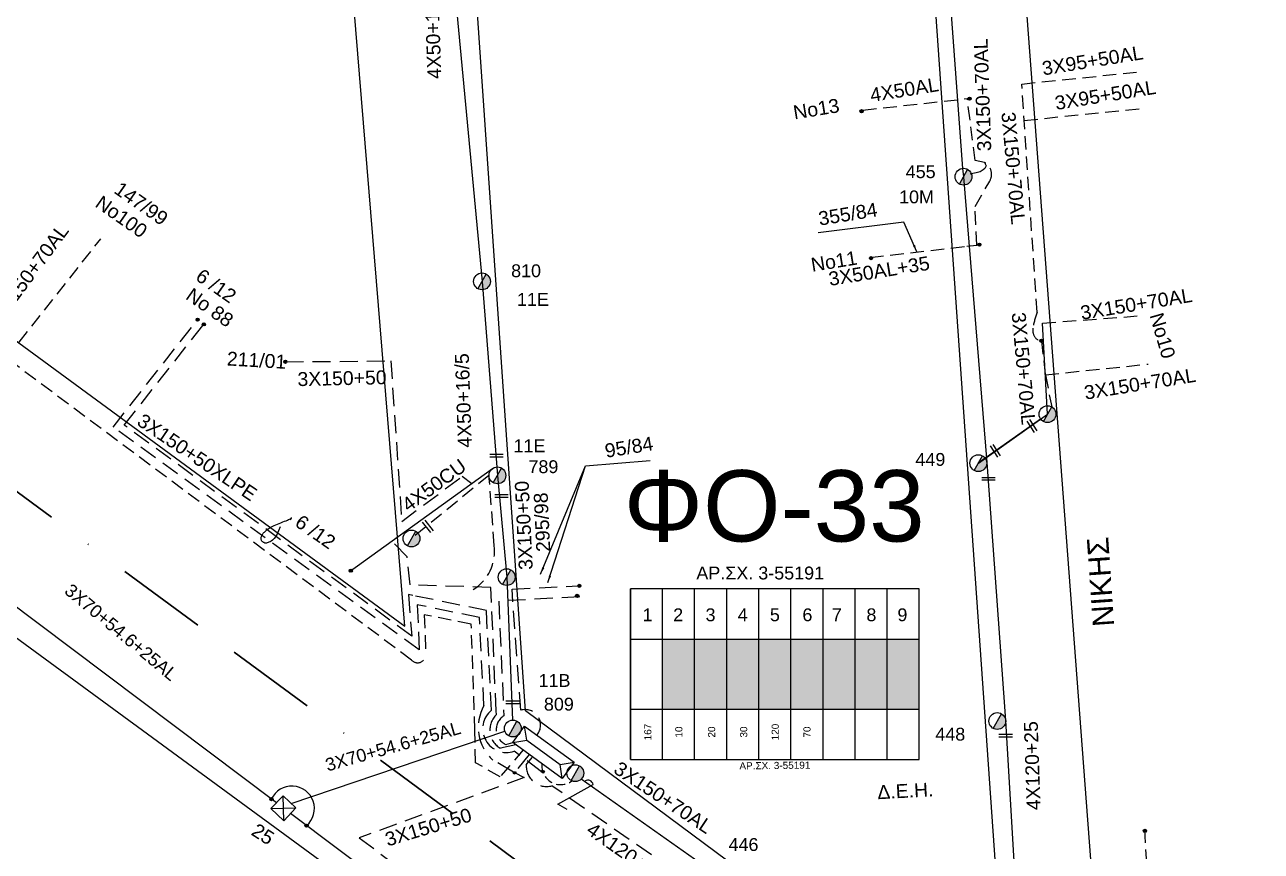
# Model space of a CAD drawing. Header units: millimetres. Extents: x 72 to 3039, y -786 to 786.
# Drawn here: x 1841.3 to 2014.7, y 114.4 to 230.3 of the extents above; entities that cross this region are included whole.
import ezdxf
from ezdxf.enums import TextEntityAlignment as Align

# ---------------------------------------------------------------- set-up
doc = ezdxf.new("R2010")
doc.units = ezdxf.units.MM
doc.linetypes.add('BORDER', pattern=[44.45, 12.7, -6.35, 12.7, -6.35, 0, -6.35])
doc.linetypes.add('DASHED', pattern=[19.05, 12.7, -6.35])
for name, color, linetype in [('Άγνωστα', 7, 'Continuous'), ('Ασφαλειοκιβώτια Χ.Τ 9 αναχωρήσεων', 7, 'Continuous'), ('Γέφυρες Εναέριου Δικτύου', 7, 'Continuous'), ('Γυμνά εναέρια ΧΤ (3Φ)   4x50AL', 7, 'Continuous'), ('Γυμνά εναέρια ΧΤ και ΦΟΠ (3Φ)   4x50+16AL', 7, 'Continuous'), ('Διαφημιστική πινακίδα', 7, 'Continuous'), ('Επιγραφές - Σχήματα', 7, 'Continuous'), ('Καλώδια ΧΤ   3x150+50AL', 7, 'DASHED'), ('Καλώδια ΧΤ   3x150+50AL XLPE', 7, 'DASHED'), ('Καλώδια ΧΤ   3x150+70 XLPE', 7, 'DASHED'), ('Καλώδια ΧΤ   3x150+70AL', 7, 'DASHED'), ('Καλώδια ΧΤ   3x150AL+50CU', 7, 'DASHED'), ('Καλώδια ΧΤ   3x150AL+50XLPE', 7, 'DASHED'), ('Καλώδια ΧΤ   3x50+35 CU', 7, 'DASHED'), ('Καλώδια ΧΤ   3x95+50 AL XLPE', 7, 'DASHED'), ('Μηχανική τομή', 7, 'Continuous'), ('Πλεκτός Στύλος', 7, 'Continuous'), ('Στύλος ΦΜ', 7, 'Continuous'), ('Στύλος ΦΜ @ 1', 7, 'Continuous'), ('Συνδέσεις', 7, 'Continuous'), ('Συνεστραμμένα ΧΤ   3x70+54.6+25 AL', 7, 'SYN_LINE'), ('Συνεστραμμένα ΧΤ   4x120+25 AL', 7, 'SYN_LINE'), ('Υποσταθμός πόλεως', 7, 'Continuous'), ('Υπόβαθρο ΔΕΗ', 7, 'Continuous'), ('Υπόγεια καλώδια Παροχών ΧΤ   4x16CU', 7, 'DASHED'), ('Υπόγεια καλώδια Παροχών ΧΤ   4x50AL', 7, 'DASHED')]:
    doc.layers.add(name, color=color, linetype=linetype)
doc.styles.get("Standard").update_dxf_attribs({"font": 'arial.ttf'})
doc.linetypes.add('SYN_LINE', pattern='A,0.5,-0.0001,["/\\/\\/\\/",Standard,S=0.1,R=0,X=0,Y=-0.05],-0.25', length=0.7501)
doc.dimstyles.new('ISO-25', dxfattribs={"dimtxt": 2.5, "dimasz": 2.5, "dimexe": 1.25, "dimexo": 0.625, "dimtad": 1, "dimtxsty": 'Standard', "dimcen": 2.5, "dimadec": 0, "dimazin": 0, "dimtfac": 1, "dimtmove": 0, "dimatfit": 3, "dimfxl": 1, "dimarcsym": 0})

# ---------------------------------------------------------------- blocks, each defined once
blk = doc.blocks.new('ΥΠΑΡΧΩΝ ΤΣΙΜΕΝΤΕΝΙΟΣ ΣΤΥΛΟΣ')
at = {"layer": 'Στύλος ΦΜ'}
blk.add_hatch(color=7, dxfattribs=at).paths.add_polyline_path([(-1.29, -2.28, 0.574793), (2.62, 0, 0.268822), (1.3, 2.27)])
at = {"layer": 'Στύλος ΦΜ', "color": 7}
blk.add_line((-1.29, -2.28), (1.3, 2.27), dxfattribs=at)
blk.add_circle((0, 0), 2.62, dxfattribs=at)
at = {"layer": 'Στύλος ΦΜ', "flags": 4}
for tag, p in [('ΑΡΙΘΜΟΣ', (-4.68, 8.05)), ('ΤΥΠΟΣ', (-4.91, 3.03))]:
    blk.add_attdef(tag, p, '', height=4, dxfattribs=at)
blk = doc.blocks.new('ΥΠΟΣΤΑΘΜΟΣ ΠΟΛΕΩΣ')
at = {"layer": 'Υποσταθμός πόλεως', "linetype": 'Continuous', "ltscale": 40}
blk.add_lwpolyline([(-8.57, 2.82), (8.57, 2.82), (8.57, -2.82), (-8.57, -2.82)], close=True, dxfattribs=at)
for points in [[(-5.75, 0), (-8.57, 2.82)], [(5.75, 0), (8.57, 2.82)], [(-8.57, -2.82), (-5.75, 0)], [(-5.75, 0), (5.75, 0)], [(8.57, -2.82), (5.75, 0)]]:
    blk.add_lwpolyline(points, dxfattribs=at)
at = {"layer": 'Υποσταθμός πόλεως', "linetype": 'SYN_LINE', "ltscale": 40, "flags": 1}
for tag, p in [('ΜΕΤΑΣΧΗΜΑΤΙΣΜΟΣ', (10.6, 2.39)), ('ΙΣΧΥΣ', (10.58, -0.41)), ('ΑΡΙΘΜΟΣ', (10.7, -3.13))]:
    blk.add_attdef(tag, p, '', height=1.8, dxfattribs=at)
blk = doc.blocks.new('ΑΣΦΑΛΕΙΟΚΙΒΩΤΙΟ ΥΠΟΣΤΑΘΜΟΥ 9A ΑΝΑΧΩΡΗΣΕΩΝ')
at = {"layer": 'Ασφαλειοκιβώτια Χ.Τ 9 αναχωρήσεων', "ltscale": 40}
for p, q in [((0, 0), (0, 23.91)), ((4.5, 0), (4.5, 23.91)), ((9, 0), (9, 23.91)), ((13.5, 0), (13.5, 23.91)), ((18, 0), (18, 23.91)), ((22.5, 0), (22.5, 23.91)), ((27, 0), (27, 23.91)), ((31.5, 0), (31.5, 23.91)), ((36, 0), (36, 23.91)), ((0, 16.87), (40.5, 16.87)), ((0, 7.04), (40.5, 7.04))]:
    blk.add_line(p, q, dxfattribs=at)
at = {"layer": 'Ασφαλειοκιβώτια Χ.Τ 9 αναχωρήσεων'}
blk.add_lwpolyline([(40.5, 0), (40.5, 23.91), (0, 23.91), (0, 0)], close=True, dxfattribs=at)
for s, p in [('1', (1.71, 19.38)), ('2', (5.99, 19.38)), ('3', (10.53, 19.38)), ('4', (15.04, 19.38)), ('5', (19.55, 19.38)), ('6', (24.11, 19.38)), ('7', (28.24, 19.38)), ('8', (33.08, 19.38)), ('9', (37.43, 19.38))]:
    blk.add_text(s, height=1.8, dxfattribs=at).set_placement(p)
at = {"layer": 'Ασφαλειοκιβώτια Χ.Τ 9 αναχωρήσεων', "ltscale": 40}
for tag, height, rotation, p in [('ΟΝΟΜΑ', 2.5, 0.6514, (19.14, 25.35)), ('ΚΕΙΜΕΝΟ 1', 1, 90, (2.42, 3.84)), ('ΚΕΙΜΕΝΟ 2', 1, 90, (6.78, 3.84)), ('ΚΕΙΜΕΝΟ 3', 1, 90, (11.38, 3.84)), ('ΚΕΙΜΕΝΟ 4', 1, 90, (15.86, 3.84)), ('ΚΕΙΜΕΝΟ 5', 1, 90, (20.28, 3.84)), ('ΚΕΙΜΕΝΟ 6', 1, 90, (24.74, 3.84)), ('ΚΕΙΜΕΝΟ 7', 1, 90, (29.28, 3.84)), ('ΚΕΙΜΕΝΟ 8', 1, 90, (33.65, 3.84)), ('ΚΕΙΜΕΝΟ 9', 1, 90, (38.21, 3.84)), ('ΣΧ', 1, 0.6514, (20.24, -0.85))]:
    blk.add_attdef(tag, text='', height=height, rotation=rotation, dxfattribs=at).set_placement(p, align=Align.MIDDLE_CENTER)
blk = doc.blocks.new('_ΣΥΝΔΕΣΗ')
at = {"layer": 'Συνδέσεις', "linetype": 'SYN_LINE', "ltscale": 40}
blk.add_hatch(color=256, dxfattribs=at).paths.add_polyline_path([(0.5, -0.01, 1), (-0.5, -0.01, 1)])
at = {"layer": 'Συνδέσεις'}
blk.add_circle((0, -0.01), 0.5, dxfattribs=at)
blk = doc.blocks.new('ΜΗΧΑΝΙΚΗ ΤΟΜΗ')
at = {"layer": 'Μηχανική τομή', "ltscale": 40}
for p, q in [((-1.89, 0.78), (1.89, 0.78)), ((1.89, 0), (-1.89, 0))]:
    blk.add_line(p, q, dxfattribs=at)
blk = doc.blocks.new('STYLOS PLEKTOS')
at = {"ltscale": 40}
blk.add_lwpolyline([(731.77, 1613.62), (736.74, 1608.66), (731.77, 1608.66), (736.74, 1613.62)], dxfattribs=at)
at = {"layer": 'Διαφημιστική πινακίδα', "ltscale": 40}
blk.add_lwpolyline([(731.77, 1613.62), (736.74, 1613.62), (736.74, 1608.66), (731.77, 1608.66)], close=True, dxfattribs=at)
blk = doc.blocks.new('TSONTA XT1')
at = {"ltscale": 40}
h = blk.add_hatch(color=256, dxfattribs=at)
h.dxf.hatch_style = 1
h.paths.add_polyline_path([(595.96, 2487.66), (597.07, 2488.77), (595.96, 2489.87), (594.85, 2488.77)])
blk.add_lwpolyline([(594.85, 2488.77), (595.96, 2489.87), (597.07, 2488.77), (595.96, 2487.66)], close=True, dxfattribs=at)

msp = doc.modelspace()

# ---------------------------------------------------------------- hatches: boundary and pattern name
at = {"layer": 'Ασφαλειοκιβώτια Χ.Τ 9 αναχωρήσεων'}
for color, points in [(62, [(1935.22, 144.18), (1930.72, 144.18), (1930.72, 134.35), (1935.22, 134.35)]), (133, [(1939.72, 144.18), (1935.22, 144.18), (1935.22, 134.35), (1939.72, 134.35)]), (5, [(1944.22, 144.18), (1939.72, 144.18), (1939.72, 134.35), (1944.22, 134.35)]), (27, [(1944.22, 134.35), (1948.72, 134.35), (1948.72, 144.18), (1944.22, 144.18)]), (30, [(1953.22, 144.18), (1948.72, 144.18), (1948.72, 134.35), (1953.22, 134.35)]), (1, [(1953.22, 134.35), (1957.72, 134.35), (1957.72, 144.18), (1953.22, 144.18)]), (173, [(1957.72, 134.35), (1962.22, 134.35), (1962.22, 144.18), (1957.72, 144.18)]), (2, [(1966.72, 144.18), (1962.22, 144.18), (1962.22, 134.35), (1966.72, 134.35)])]:
    msp.add_hatch(color=color, dxfattribs=at).paths.add_polyline_path(points)

# ---------------------------------------------------------------- linework, layer by layer
at = {"layer": 'Άγνωστα', "color": 133, "ltscale": 20}
msp.add_lwpolyline([(1983.73, 175.04), (1974.99, 168.86)], dxfattribs=at)
at = {"layer": 'Άγνωστα', "color": 173, "linetype": 'SYN_LINE', "ltscale": 15}
msp.add_lwpolyline([(1906.86, 168.08), (1886.78, 153.55)], dxfattribs=at)
at = {"layer": 'Άγνωστα'}
msp.add_lwpolyline([(1877.11, 159.93), (1876.9, 159.36), (1876.68, 158.9), (1876.47, 158.54), (1876.26, 158.27), (1876.06, 158.07), (1875.87, 157.93), (1875.7, 157.83), (1875.54, 157.76), (1875.41, 157.71), (1875.3, 157.67), (1875.2, 157.65), (1875.12, 157.65), (1875.04, 157.65), (1874.98, 157.66), (1874.92, 157.68), (1874.86, 157.71), (1874.79, 157.75), (1874.73, 157.79), (1874.67, 157.83), (1874.61, 157.89), (1874.56, 157.94), (1874.52, 158), (1874.48, 158.07), (1874.45, 158.13), (1874.43, 158.2), (1874.43, 158.27), (1874.43, 158.35), (1874.44, 158.43), (1874.47, 158.5), (1874.5, 158.59), (1874.53, 158.67), (1874.58, 158.75), (1874.63, 158.84), (1874.69, 158.93), (1874.75, 159.02), (1874.82, 159.11), (1874.9, 159.2), (1874.99, 159.29), (1875.09, 159.38), (1875.2, 159.46), (1875.31, 159.55), (1875.44, 159.64), (1875.58, 159.73), (1875.73, 159.82), (1875.9, 159.91), (1876.08, 160), (1876.28, 160.1), (1876.5, 160.2), (1876.73, 160.3), (1876.98, 160.4), (1877.23, 160.5), (1877.48, 160.61), (1877.71, 160.7), (1877.94, 160.79), (1878.14, 160.87), (1878.3, 160.95), (1878.44, 161.01), (1878.54, 161.05), (1878.61, 161.09), (1878.65, 161.12), (1878.68, 161.13), (1878.68, 161.13), (1878.67, 161.13), (1878.66, 161.11), (1878.64, 161.08), (1878.61, 161.05), (1878.59, 161.01), (1878.56, 160.98), (1878.54, 160.95), (1878.53, 160.93), (1878.52, 160.92), (1878.53, 160.93), (1878.54, 160.95), (1878.57, 160.99), (1878.6, 161.04), (1878.63, 161.09), (1878.66, 161.14), (1878.69, 161.18), (1878.71, 161.21), (1878.71, 161.22)], dxfattribs=at)
at = {"layer": 'Άγνωστα', "color": 173, "linetype": 'DASHED', "ltscale": 0.2}
for points in [[(1907.45, 133.61), (1907.39, 134.08), (1906.66, 151.42), (1895.33, 151.78), (1894.92, 155.72), (1893, 157.68)], [(1910.15, 129.37), (1907.98, 128.88), (1907.99, 128.86)]]:
    msp.add_lwpolyline(points, dxfattribs=at)
at = {"layer": 'Άγνωστα', "color": 133, "linetype": 'DASHED', "ltscale": 0.2}
for points in [[(1911.59, 126.56), (1912.42, 127.57)], [(1981.62, 93.74), (1981.35, 93.11), (1980.59, 92.89), (1979.6, 93.65), (1966.95, 92.12), (1963.59, 90.02), (1915.2, 123.61)]]:
    msp.add_lwpolyline(points, dxfattribs=at)
at = {"layer": 'Άγνωστα', "color": 173, "linetype": 'DASHED', "ltscale": 0.2}
msp.add_arc((1909.5, 131.44), 2.99, 133.3672, 239.2296, dxfattribs=at)
at = {"layer": 'Άγνωστα', "color": 133, "linetype": 'DASHED', "ltscale": 0.2}
msp.add_arc((1914.47, 126.37), 2.86, 175.8961, 285.0035, dxfattribs=at)
at = {"layer": 'Γέφυρες Εναέριου Δικτύου'}
msp.add_arc((1878.75, 120.41), 3.16, 311.0488, 154.9426, dxfattribs=at)
at = {"layer": 'Γυμνά εναέρια ΧΤ (3Φ)   4x50AL', "color": 133, "linetype": 'DASHED', "ltscale": 0.15}
for points in [[(1958.82, 218.38), (1973.44, 219.98)], [(1975.86, 211.01), (1974.55, 211.3), (1973.44, 219.98)]]:
    msp.add_lwpolyline(points, dxfattribs=at)
at = {"layer": 'Γυμνά εναέρια ΧΤ και ΦΟΠ (3Φ)   4x50+16AL', "color": 30}
msp.add_lwpolyline([(1900, 262.41), (1901.75, 233.57), (1901.75, 233.57), (1905.41, 194.35), (1907.57, 167.14), (1908.87, 152.88), (1909.68, 132.82)], dxfattribs=at)
at = {"layer": 'Επιγραφές - Σχήματα', "color": 133, "ltscale": 20}
msp.add_lwpolyline([(1975.86, 211.01), (1976.11, 210.56), (1975.89, 210.17), (1975.68, 209.98), (1975.25, 209.69), (1974.7, 209.55), (1974.2, 209.46), (1973.83, 209.39)], dxfattribs=at)
at = {"layer": 'Επιγραφές - Σχήματα'}
msp.add_lwpolyline([(1917.34, 120.3), (1916.03, 121.03), (1921, 123.81, 0.470492), (1919.85, 124.31, 1.073795)], format="xyb", dxfattribs=at)
at = {"layer": 'Καλώδια ΧΤ   3x150+50AL', "color": 173, "ltscale": 0.2}
msp.add_lwpolyline([(1877.84, 183.07), (1892.62, 183.2), (1894.16, 160.68), (1902.65, 167.03), (1903.99, 166)], dxfattribs=at)
at = {"layer": 'Καλώδια ΧΤ   3x150+50AL', "color": 30, "ltscale": 0.2}
msp.add_lwpolyline([(1913.15, 130.76, 0.731983), (1910.84, 134.21), (1910.84, 134.21), (1910.84, 134.21), (1909.62, 151.2), (1918.87, 151.64)], format="xyb", dxfattribs=at)
at = {"layer": 'Καλώδια ΧΤ   3x150+50AL', "color": 5, "ltscale": 0.2}
for points in [[(1919.13, 150.1), (1907.75, 149.51), (1908.47, 133.43)], [(1908.77, 129.4), (1908.77, 129.4), (1909.72, 129.68)]]:
    msp.add_lwpolyline(points, dxfattribs=at)
at = {"layer": 'Καλώδια ΧΤ   3x150+50AL', "color": 1, "ltscale": 0.2}
msp.add_lwpolyline([(1912.04, 128), (1909.96, 125.49), (1911.31, 124.77), (1888.2, 116.33), (1895.77, 110.59), (1893.42, 107.03), (1892.81, 107.43)], dxfattribs=at)
at = {"layer": 'Καλώδια ΧΤ   3x150+50AL', "color": 5, "ltscale": 0.2}
msp.add_arc((1909.68, 131.49), 2.28, 121.8437, 246.6215, dxfattribs=at)
at = {"layer": 'Καλώδια ΧΤ   3x150+50AL XLPE', "color": 62, "ltscale": 0.2}
for points in [[(1895.71, 150.3), (1895.09, 150.42), (1895.57, 144.6), (1855.26, 174.19), (1866.41, 188.33)], [(1906.05, 148.19), (1895.71, 150.3)], [(1906.72, 134.2), (1906.03, 148.19)], [(1913.74, 125.57), (1909.94, 128.46), (1909.94, 128.46), (1909.94, 128.46)]]:
    msp.add_lwpolyline(points, dxfattribs=at)
msp.add_arc((1908.85, 131.62), 3.34, 129.5737, 288.9645, dxfattribs=at)
at = {"layer": 'Καλώδια ΧΤ   3x150+50AL XLPE', "color": 62, "linetype": 'DASHED', "ltscale": 0.1}
msp.add_arc((1916.42, 126.41), 2.63, 173.3319, 306.6589, dxfattribs=at)
at = {"layer": 'Καλώδια ΧΤ   3x150+70 XLPE', "color": 6, "ltscale": 0.15}
msp.add_line((1999.46, 98.52), (1998.32, 117.49), dxfattribs=at)
at = {"layer": 'Καλώδια ΧΤ   3x150+70AL', "color": 133, "ltscale": 0.15}
msp.add_line((1983.98, 188.51), (1998.02, 189.55), dxfattribs=at)
msp.add_lwpolyline([(1984.13, 185.81, -0.424376), (1982.64, 187.8, -0.052884), (1983.24, 190.02), (1981.07, 222.03)], format="xyb", dxfattribs=at)
at = {"layer": 'Καλώδια ΧΤ   3x150+70AL', "color": 2, "ltscale": 0.15}
msp.add_lwpolyline([(1911.19, 128.64), (1907.94, 124.88), (1904.51, 126.84), (1904.41, 131.43), (1904.41, 131.43), (1903.91, 146.26), (1897.31, 147.6), (1897.53, 141.9, -0.65303), (1895.53, 141.25), (1838.76, 183.6), (1851.96, 200.34)], format="xyb", dxfattribs=at)
at = {"layer": 'Καλώδια ΧΤ   3x150+70AL', "color": 133, "ltscale": 0.15}
for points in [[(1983.83, 186.03), (1984.39, 181.24), (1985.28, 176.74)], [(1984.39, 181.24), (1998.8, 182.75)]]:
    msp.add_lwpolyline(points, dxfattribs=at)
at = {"layer": 'Καλώδια ΧΤ   3x150AL+50XLPE', "color": 1, "linetype": 'DASHED', "ltscale": 0.2}
msp.add_lwpolyline([(1909.81, 125.53), (1906.94, 127.21), (1906.94, 127.21, -0.351272), (1905.68, 134.86), (1905.06, 147.22), (1896.33, 149), (1896.33, 149), (1896.6, 142.7), (1853.68, 173.91), (1865.54, 188.97)], format="xyb", dxfattribs=at)
at = {"layer": 'Καλώδια ΧΤ   3x50+35 CU', "color": 133, "ltscale": 0.15}
msp.add_lwpolyline([(1973.38, 199.29), (1974.79, 199.43), (1974.54, 204.83), (1976.59, 208.42, 0.431452), (1975.86, 211.01), (1976.04, 210.97)], format="xyb", dxfattribs=at)
msp.add_lwpolyline([(1959.8, 197.7), (1973.38, 199.29)], dxfattribs=at)
at = {"layer": 'Καλώδια ΧΤ   3x95+50 AL XLPE', "color": 133, "ltscale": 0.15}
for p, q in [((1981.07, 222.03), (1997.46, 223.72)), ((1981.42, 216.92), (1997.81, 218.6))]:
    msp.add_line(p, q, dxfattribs=at)
at = {"layer": 'Συνεστραμμένα ΧΤ   3x70+54.6+25 AL', "color": 133, "ltscale": 20}
for points in [[(1967.76, 266.04), (1970.63, 239.44), (1972.77, 210.2), (1972.91, 209.03)], [(1972.91, 209.03), (1976.17, 168.95), (1978.82, 132.78), (1981.05, 94.87)]]:
    msp.add_lwpolyline(points, dxfattribs=at)
at = {"layer": 'Συνεστραμμένα ΧΤ   3x70+54.6+25 AL', "color": 27, "ltscale": 20}
for points in [[(1876.58, 121.22), (1838.48, 149.94), (1802.5, 176.12)], [(1878.67, 121.13), (1908.61, 131.27)], [(1891.93, 109.66), (1878.58, 119.72)]]:
    msp.add_lwpolyline(points, dxfattribs=at)
at = {"layer": 'Συνεστραμμένα ΧΤ   4x120+25 AL', "color": 62, "ltscale": 20}
msp.add_lwpolyline([(1962.88, 93.36), (1962.88, 93.36), (1937.57, 111.62), (1919.3, 124.52)], dxfattribs=at)
at = {"layer": 'Υπόβαθρο ΔΕΗ', "color": 1, "linetype": 'BORDER', "lineweight": 30, "flags": 128}
msp.add_lwpolyline([(1161.32, -307.88), (1183.99, -216.79), (1288.48, 155.79), (1516.42, 441.46), (1607.46, 346.35), (1770.62, 216.28), (2064.96, -1.2)], dxfattribs=at)
at = {"layer": 'Υπόβαθρο ΔΕΗ'}
for points in [[(1979.36, 264.4), (2047.16, 268.38), (2056.71, 104.03), (1991.89, 98.39), (1979.36, 264.4)], [(1966.77, 263.55), (1978.42, 97.24), (1963.15, 95.76), (1911.51, 134.12), (1902.82, 260.48), (1966.77, 263.55)], [(1889.5, 108.17), (1831.97, 32.82), (1801.74, 67.24), (1768.61, 106.44), (1813.82, 163.61), (1889.5, 108.17)]]:
    msp.add_lwpolyline(points, dxfattribs=at)
msp.add_lwpolyline([(1894.61, 145.99), (1885.34, 258.75, -0.110239), (1761.64, 258.53), (1755.36, 248.22), (1894.61, 145.99)], format="xyb", dxfattribs=at)
at = {"layer": 'Υπόβαθρο ΔΕΗ', "color": 85}
for points in [[(1984.69, 175.72), (1983.98, 188.51)], [(1975, 168.86), (1984.69, 175.72)]]:
    msp.add_lwpolyline(points, dxfattribs=at)
at = {"layer": 'Υπόβαθρο ΔΕΗ'}
for points in [[(1913.39, -91.84), (1910.67, -87.13), (1901.72, -78.39), (1890.07, -61.02), (1871.96, -46.98), (1848.42, -26.03), (1819.68, 5.53), (1810.61, 13.68), (1802.29, 30.22), (1769.72, 65.89), (1761.47, 76.97), (1756.27, 88.1), (1746.69, 99.13), (1739.6, 112.79), (1714.41, 144), (1681.91, 181.48), (1642.93, 212.01), (1639.44, 221.59), (1626.4, 231.1), (1605.9, 244.83), (1595.89, 264.84), (1588.6, 285.36), (1584.02, 299.5), (1569.42, 311.36), (1557.84, 337.31), (1550.14, 350.46), (1546.77, 375.41)], [(1919.55, -81.8), (1917, -79.66), (1915.11, -70.97), (1906.19, -67.42), (1890, -46.9), (1866.66, -27.71), (1848.08, -9.69), (1840.66, 3.49), (1828.74, 10.75), (1824.18, 17.97), (1819.27, 34.38), (1809.32, 44.49), (1810.59, 42.11), (1807.71, 40.95), (1803.83, 42.44), (1793.86, 55.73), (1776.39, 74.37), (1769.57, 87.77), (1755.2, 103.48), (1749.49, 114.83), (1748.49, 115.31), (1747.46, 114.35), (1744.52, 115.99), (1732.2, 137.7), (1731.62, 137.68), (1731.13, 136.13), (1720.56, 147.22), (1716.84, 152.55), (1713.49, 160.39), (1705.21, 170.66), (1697.69, 179.47), (1672.22, 204.18), (1662.12, 208.28), (1638.84, 233.9), (1628.31, 253.61), (1618.8, 257.87), (1610.3, 266.09), (1607.03, 282.53), (1603.46, 297.89), (1594.15, 309.71), (1586.24, 325.43), (1572.1, 341.31), (1562.61, 357.02), (1557.58, 373.62)]]:
    msp.add_spline(points, degree=3, dxfattribs=at)
at = {"layer": 'Υπόγεια καλώδια Παροχών ΧΤ   4x16CU', "color": 173, "ltscale": 0.15}
msp.add_lwpolyline([(1904.16, 151.12, 0.294953), (1907.12, 157.31), (1906.39, 167.14), (1895.53, 158.29)], format="xyb", dxfattribs=at)

# ---------------------------------------------------------------- block references
at = {"layer": 'Ασφαλειοκιβώτια Χ.Τ 9 αναχωρήσεων'}
ref = msp.add_blockref('ΑΣΦΑΛΕΙΟΚΙΒΩΤΙΟ ΥΠΟΣΤΑΘΜΟΥ 9A ΑΝΑΧΩΡΗΣΕΩΝ', (1926.22, 127.31), dxfattribs=at)
ref.add_attrib('ΚΕΙΜΕΝΟ 6', '70', dxfattribs={"ltscale": 40, "height": 1, "rotation": 90}).set_placement((1950.97, 131.15), align=Align.MIDDLE_CENTER)
ref.add_attrib('ΚΕΙΜΕΝΟ 5', '120', dxfattribs={"ltscale": 40, "height": 1, "rotation": 90}).set_placement((1946.51, 131.15), align=Align.MIDDLE_CENTER)
ref.add_attrib('ΚΕΙΜΕΝΟ 4', '30', dxfattribs={"ltscale": 40, "height": 1, "rotation": 90}).set_placement((1942.09, 131.15), align=Align.MIDDLE_CENTER)
ref.add_attrib('ΚΕΙΜΕΝΟ 3', '20', dxfattribs={"ltscale": 40, "height": 1, "rotation": 90}).set_placement((1937.6, 131.15), align=Align.MIDDLE_CENTER)
ref.add_attrib('ΚΕΙΜΕΝΟ 1', '167', dxfattribs={"ltscale": 40, "height": 1, "rotation": 90}).set_placement((1928.65, 131.15), align=Align.MIDDLE_CENTER)
ref.add_attrib('ΚΕΙΜΕΝΟ 2', '10', dxfattribs={"ltscale": 40, "height": 1, "rotation": 90}).set_placement((1933, 131.15), align=Align.MIDDLE_CENTER)
ref.add_attrib('ΣΧ', 'ΑΡ.ΣΧ. 3-55191', dxfattribs={"ltscale": 40, "height": 1, "rotation": 0.6514}).set_placement((1946.47, 126.46), align=Align.MIDDLE_CENTER)
at = {"layer": 'Μηχανική τομή'}
for p, xscale, yscale, zscale, rotation in [((1982.69, 174.17), 0.4999999999997189, 0.4999999999997189, 0.4999999999997189, 122.8391773555245), ((1977.56, 170.69), 0.4999999999997189, 0.4999999999997189, 0.4999999999997189, 122.8391773555245), ((1897.67, 159.86), 0.4999999999997906, 0.4999999999997906, 0.4999999999997906, 308.4741458333781)]:
    msp.add_blockref('ΜΗΧΑΝΙΚΗ ΤΟΜΗ', p, dxfattribs=dict(at, xscale=xscale, yscale=yscale, zscale=zscale, rotation=rotation))
for p, xscale, yscale, zscale in [((1907.44, 169.72), 0.4999999999998444, 0.4999999999998444, 0.4999999999998444), ((1976.42, 166.46), 0.4999999999997189, 0.4999999999997189, 0.4999999999997189), ((1908.14, 164.06), 0.4999999999997726, 0.4999999999997726, 0.4999999999997726), ((1909.71, 135.12), 0.4999999999997726, 0.4999999999997726, 0.4999999999997726), ((1978.82, 130.45), 0.4999999999997726, 0.4999999999997726, 0.4999999999997726)]:
    msp.add_blockref('ΜΗΧΑΝΙΚΗ ΤΟΜΗ', p, dxfattribs=dict(at, xscale=xscale, yscale=yscale, zscale=zscale))
at = {"layer": 'Πλεκτός Στύλος', "xscale": 0.5, "yscale": 0.5, "zscale": 0.5, "rotation": 46.83288033452099}
msp.add_blockref('STYLOS PLEKTOS', (2213.96, -698.42), dxfattribs=at)
at = {"layer": 'Στύλος ΦΜ @ 1', "ltscale": 40}
ref = msp.add_blockref('ΥΠΑΡΧΩΝ ΤΣΙΜΕΝΤΕΝΙΟΣ ΣΤΥΛΟΣ', (1972.91, 209.03), dxfattribs=dict(at, xscale=0.4499999999998181, yscale=0.4499999999998181, zscale=0.4499999999998181))
ref.add_attrib('ΤΥΠΟΣ', '10Μ', (1963.88, 205.3), dxfattribs={"layer": 'Στύλος ΦΜ', "height": 1.8, "flags": 4})
ref.add_attrib('ΑΡΙΘΜΟΣ', '455', (1964.81, 208.83), dxfattribs={"layer": 'Στύλος ΦΜ', "height": 1.8, "flags": 4})
ref = msp.add_blockref('ΥΠΑΡΧΩΝ ΤΣΙΜΕΝΤΕΝΙΟΣ ΣΤΥΛΟΣ', (1905.41, 194.35), dxfattribs=dict(at, xscale=0.4499999999998181, yscale=0.4499999999998181, zscale=0.4499999999998181))
ref.add_attrib('ΤΥΠΟΣ', '11Ε', (1910.32, 190.92), dxfattribs={"layer": 'Στύλος ΦΜ', "height": 1.8, "flags": 4})
ref.add_attrib('ΑΡΙΘΜΟΣ', '810', (1909.49, 194.94), dxfattribs={"layer": 'Στύλος ΦΜ', "height": 1.8, "flags": 4})
at = {"layer": 'Στύλος ΦΜ @ 1', "ltscale": 40, "xscale": 0.4499999999998181, "yscale": 0.4499999999998181, "zscale": 0.4499999999998181}
for p in [(1984.69, 175.72), (1895.53, 158.29), (1908.87, 152.88), (1918.49, 125.38)]:
    msp.add_blockref('ΥΠΑΡΧΩΝ ΤΣΙΜΕΝΤΕΝΙΟΣ ΣΤΥΛΟΣ', p, dxfattribs=at)
at = {"layer": 'Στύλος ΦΜ @ 1', "ltscale": 40}
ref = msp.add_blockref('ΥΠΑΡΧΩΝ ΤΣΙΜΕΝΤΕΝΙΟΣ ΣΤΥΛΟΣ', (1907.57, 167.14), dxfattribs=dict(at, xscale=0.4499999999998181, yscale=0.4499999999998181, zscale=0.4499999999998181))
ref.add_attrib('ΤΥΠΟΣ', '11Ε', (1909.82, 170.39), dxfattribs={"layer": 'Στύλος ΦΜ', "height": 1.8, "flags": 4})
ref.add_attrib('ΑΡΙΘΜΟΣ', '789', (1911.92, 167.46), dxfattribs={"layer": 'Στύλος ΦΜ', "height": 1.8, "flags": 4})
ref = msp.add_blockref('ΥΠΑΡΧΩΝ ΤΣΙΜΕΝΤΕΝΙΟΣ ΣΤΥΛΟΣ', (1974.99, 168.86), dxfattribs=dict(at, xscale=0.4499999999998181, yscale=0.4499999999998181, zscale=0.4499999999998181))
ref.add_attrib('ΑΡΙΘΜΟΣ', '449', (1966.17, 168.48), dxfattribs={"layer": 'Στύλος ΦΜ', "height": 1.8, "flags": 4})
ref = msp.add_blockref('ΥΠΑΡΧΩΝ ΤΣΙΜΕΝΤΕΝΙΟΣ ΣΤΥΛΟΣ', (1909.73, 131.65), dxfattribs=dict(at, xscale=0.4499999999998181, yscale=0.4499999999998181, zscale=0.4499999999998181))
ref.add_attrib('ΤΥΠΟΣ', '11Β', (1913.34, 137.48), dxfattribs={"layer": 'Στύλος ΦΜ', "height": 1.8, "flags": 4})
ref.add_attrib('ΑΡΙΘΜΟΣ', '809', (1914.09, 134.16), dxfattribs={"layer": 'Στύλος ΦΜ', "height": 1.8, "flags": 4})
ref = msp.add_blockref('ΥΠΑΡΧΩΝ ΤΣΙΜΕΝΤΕΝΙΟΣ ΣΤΥΛΟΣ', (1977.65, 132.69), dxfattribs=dict(at, xscale=0.4499999999998181, yscale=0.4499999999998181, zscale=0.4499999999998181))
ref.add_attrib('ΑΡΙΘΜΟΣ', '448', (1968.96, 129.95), dxfattribs={"layer": 'Στύλος ΦΜ', "height": 1.8, "flags": 4})
ref = msp.add_blockref('ΥΠΑΡΧΩΝ ΤΣΙΜΕΝΤΕΝΙΟΣ ΣΤΥΛΟΣ', (1937.57, 111.62), dxfattribs=dict(at, xscale=0.4499999999998181, yscale=0.4499999999998181, zscale=0.4499999999998181))
ref.add_attrib('ΑΡΙΘΜΟΣ', '446', (1939.97, 114.47), dxfattribs={"layer": 'Στύλος ΦΜ', "height": 1.8, "flags": 4})
at = {"layer": 'Συνδέσεις', "xscale": 0.4499999999998181, "yscale": 0.4499999999998181, "zscale": 0.4499999999998181}
for p in [(1973.76, 219.97), (1958.62, 218.22), (1975.14, 199.51), (1959.94, 197.61), (1865.54, 188.98), (1866.41, 188.33), (1983.83, 186.03), (1877.84, 183.08), (1887.01, 153.78), (1919.05, 151.66), (1918.74, 150.25), (1875.89, 121.75), (1880.82, 118.03), (1998.34, 117.29)]:
    msp.add_blockref('_ΣΥΝΔΕΣΗ', p, dxfattribs=at)
at = {"layer": 'Συνδέσεις', "xscale": 0.2, "yscale": 0.2, "zscale": 0.2}
for p, rotation in [((1570.49, -257.59), 331.9146910257093), ((1918.96, -386.19), 14.0283737255943)]:
    msp.add_blockref('TSONTA XT1', p, dxfattribs=dict(at, rotation=rotation))
at = {"layer": 'Υποσταθμός πόλεως', "xscale": 0.5000000000000034, "yscale": 0.5000000000000034, "zscale": 0.5000000000000034, "rotation": 324.03286788678}
msp.add_blockref('ΥΠΟΣΤΑΘΜΟΣ ΠΟΛΕΩΣ', (1914.02, 128.3), dxfattribs=at)

# ---------------------------------------------------------------- texts
at = {"layer": 'Γυμνά εναέρια ΧΤ (3Φ)   4x50AL', "char_height": 1.8, "width": 23.5192, "attachment_point": 1}
for s, insert, rotation in [('{\\H1.083x;4X50CU}', (1893.95, 163.52), 36.1716), ('{\\H1.083x;4X120+25}', (1981.78, 120.15), 91.9111)]:
    msp.add_mtext(s, dxfattribs=dict(at, insert=insert, rotation=rotation))
at = {"layer": 'Γυμνά εναέρια ΧΤ και ΦΟΠ (3Φ)   4x50+16AL', "char_height": 1.8, "width": 23.5192, "attachment_point": 1, "rotation": 91.9111}
for insert in [(1897.77, 222.7), (1902.04, 170.99)]:
    msp.add_mtext('{\\H1.083x;4X50+16/5}', dxfattribs=dict(at, insert=insert))
at = {"layer": 'Επιγραφές - Σχήματα', "width": 23.5192, "attachment_point": 1}
for s, insert, char_height, rotation in [('{\\H1.083x;No13}', (1948.9, 218.98), 1.8, 9.2298), ('{\\H1.083x;147/99}', (1854.79, 208.45), 1.8, 324.9903), ('{\\H1.083x;No100}', (1852.14, 206.52), 1.8, 324.9903), ('{\\H1.083x;355/84}', (1952.43, 204.09), 1.8, 9.2298), ('{\\H1.083x;No11}', (1951.39, 197.61), 1.8, 9.2298), ('{\\H1.083x;6 /12}', (1866.22, 196.26), 1.8, 324.9903), ('{\\H1.083x;No 88}', (1864.84, 193.57), 1.8, 324.9903), ('{\\H1.083x;No10}', (2000.86, 190.14), 1.8, 286.1424), ('{\\H1.083x;211/01}', (1869.71, 184.51), 1.8, 356.6753), ('{\\H1.083x;95/84}', (1922.49, 171.53), 1.8, 9.2298), ('{\\H1.083x;295/98   }', (1913.04, 156.37), 1.8, 92.7043), ('{\\H1.083x;6 /12}', (1880.14, 161.76), 1.8, 324.9903), ('{\\H1.083x;6 /12}', (1880.14, 161.76), 1.8, 324.9903), ('NIKHΣ', (1991.06, 145.82), 3, 93.9546), ('{\\H1.083x;Δ.E.H.}', (1960.78, 123.67), 1.8, 3), ('{\\H1.083x;25}', (1873.95, 118.47), 1.8, 327.6833)]:
    msp.add_mtext(s, dxfattribs=dict(at, insert=insert, char_height=char_height, rotation=rotation))
at = {"layer": 'Επιγραφές - Σχήματα', "attachment_point": 1}
for s, insert, char_height, width in [('ΦO-33', (1925.26, 167.87), 10, 10.7596), ('ΑΡ.ΣΧ. 3-55191', (1935.46, 154.35), 1.8, 50.5232)]:
    msp.add_mtext(s, dxfattribs=dict(at, insert=insert, char_height=char_height, width=width))
at = {"layer": 'Καλώδια ΧΤ   3x150+50AL', "char_height": 1.8, "attachment_point": 1}
for s, insert, width, rotation in [('{\\H1.083x;3X150+50}', (1879.52, 181.61), 23.5192, 1.2612), ('{\\H1.083x;3X150+50\\P   }', (1910.58, 153.85), 23.5192, 92.7043), ('{\\H1.083x;3X150+50\\P     }', (1891.62, 116.95), 23.3926, 16.8005)]:
    msp.add_mtext(s, dxfattribs=dict(at, insert=insert, width=width, rotation=rotation))
at = {"layer": 'Καλώδια ΧΤ   3x150+50AL XLPE', "insert": (1857.97, 175.94), "char_height": 1.8, "width": 23.5192, "attachment_point": 1, "rotation": 325.9763}
msp.add_mtext('{\\H1.083x;3X150+50XLPE}', dxfattribs=at)
at = {"layer": 'Καλώδια ΧΤ   3x150+70AL', "char_height": 1.8, "width": 23.5192, "attachment_point": 1}
for insert, rotation in [((1974.86, 212.56), 91.9111), ((1980.16, 218.2), 275.1596), ((1836.6, 189.91), 53.3852), ((1989.16, 190.88), 9.2298), ((1981.6, 190.09), 275.1596), ((1989.69, 179.68), 9.2298), ((1924.78, 127.16), 326.3877)]:
    msp.add_mtext('{\\H1.083x;3X150+70AL}', dxfattribs=dict(at, insert=insert, rotation=rotation))
at = {"layer": 'Καλώδια ΧΤ   3x150AL+50CU', "insert": (1953.86, 195.63), "char_height": 1.8, "width": 23.5192, "attachment_point": 1, "rotation": 9.2298}
msp.add_mtext('{\\H1.083x;3X50AL+35}', dxfattribs=at)
at = {"layer": 'Καλώδια ΧΤ   3x95+50 AL XLPE', "char_height": 1.8, "width": 23.5192, "attachment_point": 1, "rotation": 9.2298}
for insert in [(1983.78, 225.15), (1985.58, 220.3)]:
    msp.add_mtext('{\\H1.083x;3X95+50AL}', dxfattribs=dict(at, insert=insert))
at = {"layer": 'Συνεστραμμένα ΧΤ   3x70+54.6+25 AL', "char_height": 1.8, "width": 16.2172, "attachment_point": 1}
for insert, rotation in [((1847.88, 152.1), 320.2234), ((1883.27, 127.34), 15.8285)]:
    msp.add_mtext('3X70+54.6+25AL', dxfattribs=dict(at, insert=insert, rotation=rotation))
at = {"layer": 'Συνεστραμμένα ΧΤ   4x120+25 AL', "insert": (1921, 118.62), "char_height": 1.8, "width": 23.5192, "attachment_point": 1, "rotation": 324.9639}
msp.add_mtext('{\\H1.083x;4X120+25AL}', dxfattribs=at)
at = {"layer": 'Υπόγεια καλώδια Παροχών ΧΤ   4x50AL', "insert": (1959.68, 221.42), "char_height": 1.8, "width": 23.5192, "attachment_point": 1, "rotation": 9.2298}
msp.add_mtext('{\\H1.083x;4X50AL}', dxfattribs=at)

# ---------------------------------------------------------------- leaders
at = {"layer": 'Επιγραφές - Σχήματα'}
for points in [[(1966.37, 198.48), (1964.55, 202.64), (1952.55, 201.14)], [(1913.62, 153.29), (1919.93, 168.46)], [(1914.65, 152.13), (1919.93, 168.46), (1929, 169.22)]]:
    msp.add_leader(points, dimstyle='ISO-25', override={"dimasz": 1, "dimgap": 0.625, "dimtad": 0}, dxfattribs=at)

doc.saveas('drawing.dxf')
